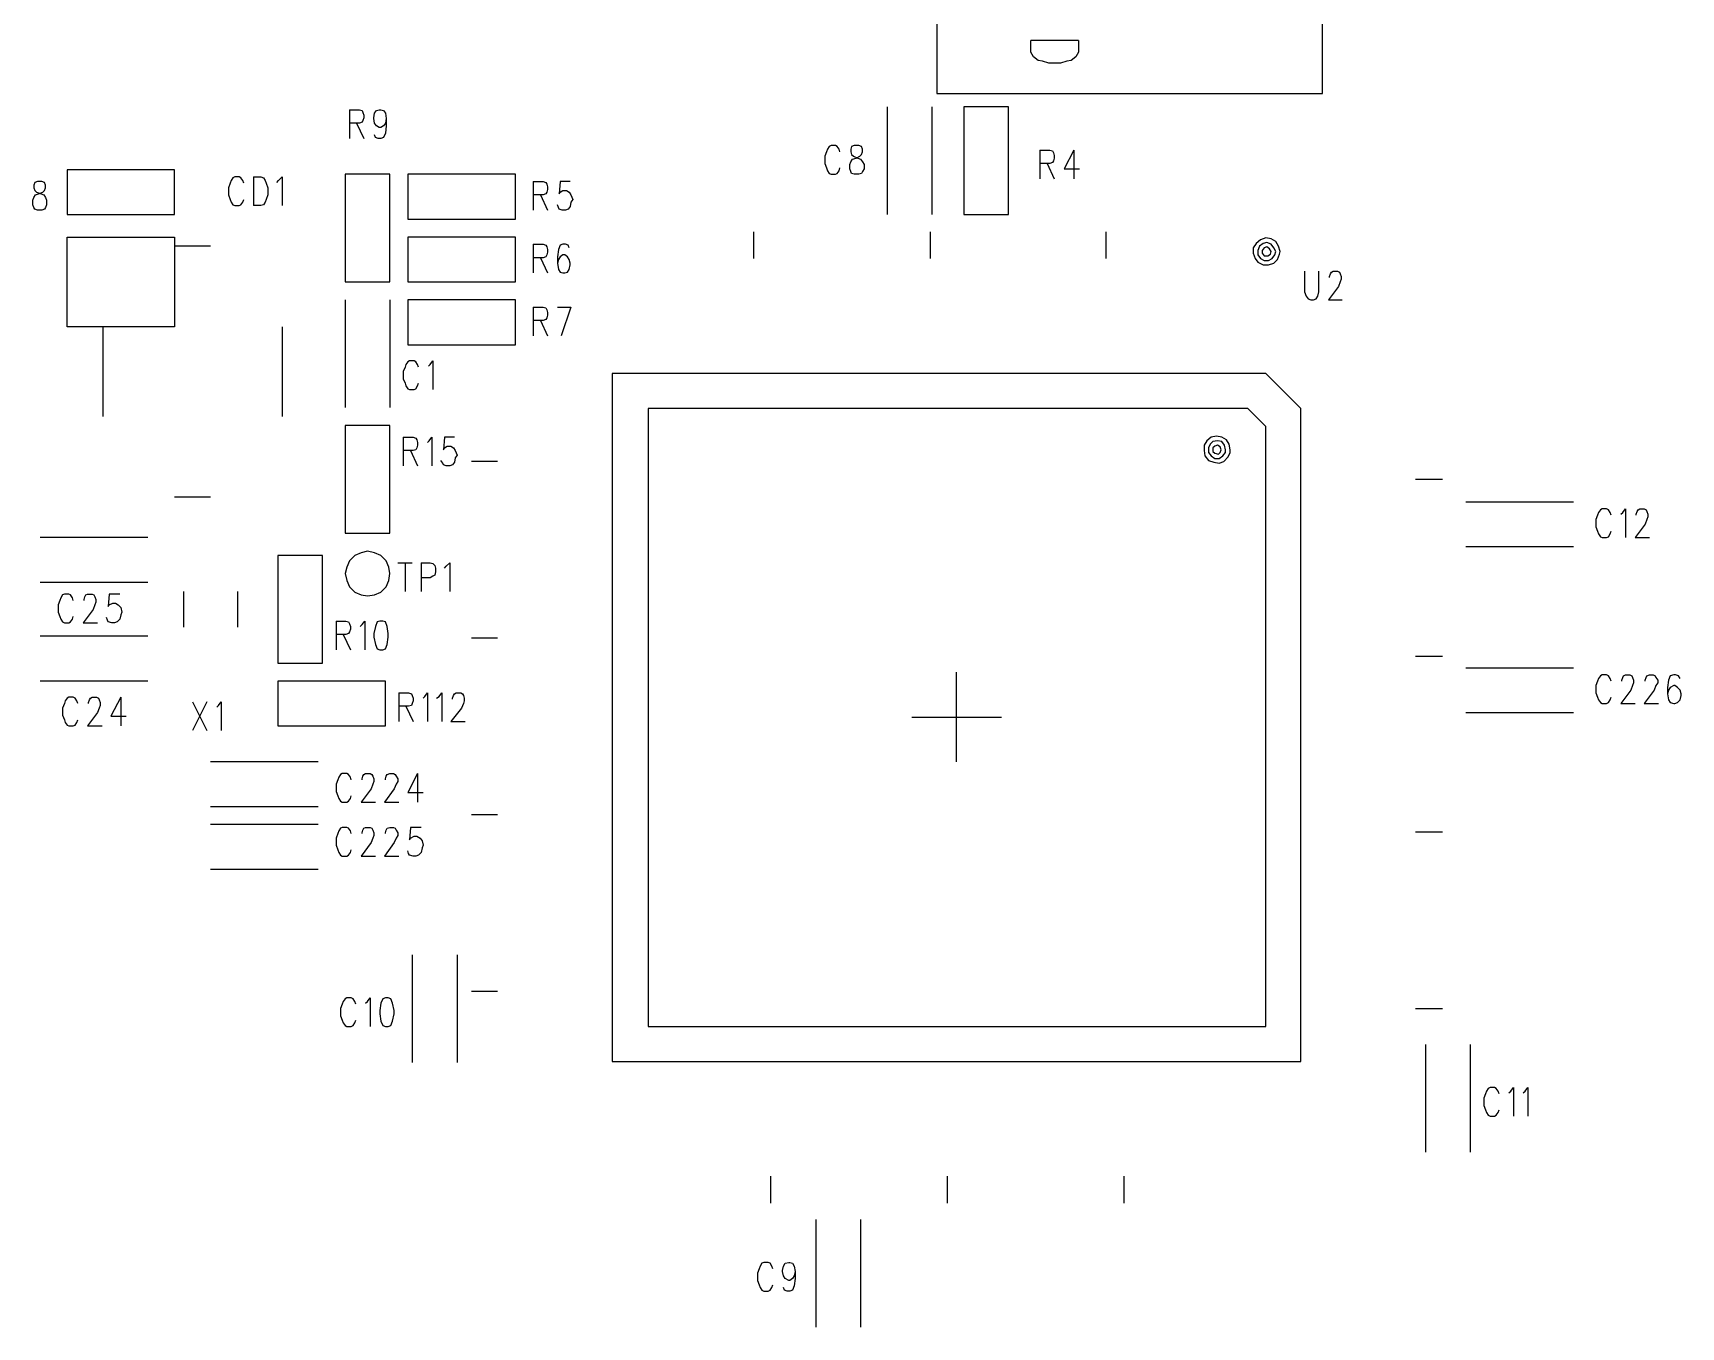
# Model space of a CAD drawing. Extents: x 295 to 953, y 10 to 290.
# Drawn here: x 564 to 641.1, y 121.7 to 182.1 of the extents above; entities that cross this region are included whole.
import ezdxf

# ---------------------------------------------------------------- set-up
doc = ezdxf.new("R2010")
doc.units = 0
doc.header["$LTSCALE"] = 5
doc.header["$MEASUREMENT"] = 0
doc.layers.add('SST0126_PHO', color=15, linetype='CONTINUOUS')

msp = doc.modelspace()

# ---------------------------------------------------------------- linework, layer by layer
at = {"layer": 'SST0126_PHO', "color": 7}
for p, q in [((606.271, 199.624), (606.271, 179.298)), ((624.292, 179.298), (624.292, 199.624)), ((610.672, 181.225), (610.672, 181.77)), ((612.893, 181.77), (610.672, 181.77)), ((610.797, 181.016), (610.672, 181.225)), ((612.893, 181.225), (612.767, 181.016)), ((612.893, 181.77), (612.893, 181.225)), ((611.007, 180.848), (610.797, 181.016)), ((611.216, 180.806), (611.007, 180.848)), ((611.51, 180.722), (611.216, 180.806)), ((612.055, 180.722), (611.51, 180.722)), ((612.348, 180.806), (612.055, 180.722)), ((612.558, 180.848), (612.348, 180.806)), ((612.767, 181.016), (612.558, 180.848)), ((606.271, 179.298), (624.292, 179.298)), ((578.82, 178.543), (579.281, 178.543)), ((578.82, 178.543), (578.82, 177.202)), ((579.281, 178.543), (579.407, 178.501)), ((579.407, 177.956), (579.281, 177.914)), ((579.407, 178.501), (579.449, 178.417)), ((579.449, 178.04), (579.407, 177.956)), ((579.449, 178.417), (579.491, 178.292)), ((579.491, 178.166), (579.449, 178.04)), ((579.491, 178.292), (579.491, 178.166)), ((579.952, 178.166), (579.994, 178.375)), ((579.952, 178.124), (579.952, 178.166)), ((579.994, 177.914), (579.952, 178.124)), ((579.994, 178.375), (580.077, 178.501)), ((580.077, 178.501), (580.203, 178.543)), ((580.203, 178.543), (580.287, 178.543)), ((580.287, 178.543), (580.413, 178.501)), ((580.413, 178.501), (580.496, 178.375)), ((580.496, 178.375), (580.538, 178.124)), ((580.538, 178.124), (580.496, 177.914)), ((580.538, 178.124), (580.538, 177.789)), ((603.966, 173.64), (603.966, 178.669)), ((606.062, 173.64), (606.062, 178.669)), ((609.624, 178.669), (607.528, 178.669)), ((607.528, 178.669), (607.528, 173.64)), ((609.624, 173.64), (609.624, 178.669)), ((579.281, 177.914), (578.82, 177.914)), ((579.155, 177.914), (579.491, 177.202)), ((580.077, 177.789), (579.994, 177.914)), ((580.035, 177.244), (579.994, 177.37)), ((580.161, 177.202), (580.035, 177.244)), ((580.203, 177.705), (580.077, 177.789)), ((580.287, 177.202), (580.161, 177.202)), ((580.287, 177.705), (580.203, 177.705)), ((580.413, 177.789), (580.287, 177.705)), ((580.413, 177.244), (580.287, 177.202)), ((580.496, 177.914), (580.413, 177.789)), ((580.496, 177.453), (580.413, 177.244)), ((580.538, 177.789), (580.496, 177.453)), ((601.116, 176.573), (601.032, 176.364)), ((601.158, 176.699), (601.116, 176.573)), ((601.242, 176.825), (601.158, 176.699)), ((601.326, 176.867), (601.242, 176.825)), ((601.535, 176.867), (601.326, 176.867)), ((601.619, 176.825), (601.535, 176.867)), ((601.703, 176.699), (601.619, 176.825)), ((601.745, 176.573), (601.703, 176.699)), ((602.29, 176.825), (602.248, 176.699)), ((602.248, 176.699), (602.248, 176.573)), ((602.248, 176.573), (602.29, 176.448)), ((602.415, 176.867), (602.29, 176.825)), ((602.29, 176.448), (602.373, 176.364)), ((602.625, 176.867), (602.415, 176.867)), ((602.751, 176.825), (602.625, 176.867)), ((602.667, 176.364), (602.751, 176.448)), ((602.793, 176.699), (602.751, 176.825)), ((602.751, 176.448), (602.793, 176.573)), ((602.793, 176.573), (602.793, 176.699)), ((611.091, 176.657), (611.552, 176.657)), ((611.091, 176.657), (611.091, 175.316)), ((611.552, 176.657), (611.677, 176.615)), ((611.677, 176.615), (611.719, 176.531)), ((611.719, 176.531), (611.761, 176.406)), ((611.761, 176.406), (611.761, 176.28)), ((612.683, 176.657), (612.222, 175.777)), ((612.683, 176.657), (612.683, 175.316)), ((565.618, 175.735), (565.618, 173.64)), ((570.648, 175.735), (565.618, 175.735)), ((570.648, 173.64), (570.648, 175.735)), ((601.032, 176.364), (601.032, 176.029)), ((601.032, 176.029), (601.116, 175.819)), ((601.116, 175.819), (601.158, 175.693)), ((601.158, 175.693), (601.242, 175.568)), ((601.619, 175.568), (601.703, 175.693)), ((601.703, 175.693), (601.745, 175.819)), ((602.206, 175.987), (602.248, 176.112)), ((602.206, 175.777), (602.206, 175.987)), ((602.248, 175.651), (602.206, 175.777)), ((602.248, 176.112), (602.332, 176.238)), ((602.29, 175.568), (602.248, 175.651)), ((602.332, 176.238), (602.499, 176.28)), ((602.373, 176.364), (602.583, 176.28)), ((602.499, 176.28), (602.667, 176.364)), ((602.583, 176.28), (602.709, 176.238)), ((602.709, 176.238), (602.793, 176.112)), ((602.793, 175.651), (602.751, 175.568)), ((602.793, 176.112), (602.876, 175.987)), ((602.876, 175.777), (602.793, 175.651)), ((602.876, 175.987), (602.876, 175.777)), ((611.552, 176.029), (611.091, 176.029)), ((611.426, 176.029), (611.761, 175.316)), ((611.677, 176.07), (611.552, 176.029)), ((611.719, 176.154), (611.677, 176.07)), ((611.761, 176.28), (611.719, 176.154)), ((612.222, 175.777), (612.935, 175.777)), ((564.11, 175.148), (564.068, 175.023)), ((564.068, 175.023), (564.068, 174.897)), ((564.068, 174.897), (564.11, 174.771)), ((564.235, 175.19), (564.11, 175.148)), ((564.445, 175.19), (564.235, 175.19)), ((564.571, 175.148), (564.445, 175.19)), ((564.613, 175.023), (564.571, 175.148)), ((564.571, 174.771), (564.613, 174.897)), ((564.613, 174.897), (564.613, 175.023)), ((573.246, 175.106), (573.162, 174.897)), ((573.162, 174.897), (573.162, 174.562)), ((573.288, 175.232), (573.246, 175.106)), ((573.372, 175.358), (573.288, 175.232)), ((573.456, 175.4), (573.372, 175.358)), ((573.665, 175.4), (573.456, 175.4)), ((573.749, 175.358), (573.665, 175.4)), ((573.833, 175.232), (573.749, 175.358)), ((573.875, 175.106), (573.833, 175.232)), ((574.336, 175.4), (574.671, 175.4)), ((574.336, 175.4), (574.336, 174.059)), ((574.671, 175.4), (574.797, 175.358)), ((574.797, 175.358), (574.881, 175.232)), ((574.881, 175.232), (574.922, 175.106)), ((574.922, 175.106), (575.006, 174.897)), ((575.006, 174.897), (575.006, 174.562)), ((575.425, 175.148), (575.509, 175.232)), ((575.509, 175.232), (575.677, 175.4)), ((575.677, 175.4), (575.677, 174.059)), ((580.706, 175.526), (578.611, 175.526)), ((578.611, 175.526), (578.611, 170.496)), ((580.706, 170.496), (580.706, 175.526)), ((581.544, 175.526), (581.544, 173.43)), ((586.573, 175.526), (581.544, 175.526)), ((586.573, 173.43), (586.573, 175.526)), ((587.412, 175.19), (587.873, 175.19)), ((587.412, 175.19), (587.412, 173.849)), ((587.873, 175.19), (587.998, 175.148)), ((587.998, 175.148), (588.04, 175.065)), ((588.04, 175.065), (588.082, 174.939)), ((588.082, 174.939), (588.082, 174.813)), ((588.669, 175.19), (588.627, 174.604)), ((589.13, 175.19), (588.669, 175.19)), ((601.242, 175.568), (601.326, 175.526)), ((601.326, 175.526), (601.535, 175.526)), ((601.535, 175.526), (601.619, 175.568)), ((602.415, 175.526), (602.29, 175.568)), ((602.625, 175.526), (602.415, 175.526)), ((602.751, 175.568), (602.625, 175.526)), ((564.026, 174.31), (564.068, 174.436)), ((564.026, 174.101), (564.026, 174.31)), ((564.068, 173.975), (564.026, 174.101)), ((564.068, 174.436), (564.152, 174.562)), ((564.11, 174.771), (564.193, 174.687)), ((564.152, 174.562), (564.277, 174.604)), ((564.193, 174.687), (564.403, 174.604)), ((564.277, 174.604), (564.487, 174.687)), ((564.403, 174.604), (564.529, 174.562)), ((564.487, 174.687), (564.571, 174.771)), ((564.529, 174.562), (564.613, 174.436)), ((564.613, 174.436), (564.654, 174.31)), ((564.654, 174.101), (564.613, 173.975)), ((564.654, 174.31), (564.654, 174.101)), ((573.162, 174.562), (573.246, 174.352)), ((573.246, 174.352), (573.288, 174.226)), ((573.288, 174.226), (573.372, 174.101)), ((573.372, 174.101), (573.456, 174.059)), ((573.665, 174.059), (573.749, 174.101)), ((573.749, 174.101), (573.833, 174.226)), ((573.833, 174.226), (573.875, 174.352)), ((574.797, 174.101), (574.671, 174.059)), ((574.881, 174.226), (574.797, 174.101)), ((574.922, 174.352), (574.881, 174.226)), ((575.006, 174.562), (574.922, 174.352)), ((587.873, 174.562), (587.412, 174.562)), ((587.747, 174.562), (588.082, 173.849)), ((587.998, 174.604), (587.873, 174.562)), ((588.04, 174.687), (587.998, 174.604)), ((588.082, 174.813), (588.04, 174.687)), ((588.585, 173.975), (588.543, 174.101)), ((588.627, 174.604), (588.669, 174.687)), ((588.669, 174.687), (588.795, 174.771)), ((588.795, 174.771), (588.962, 174.771)), ((588.962, 174.771), (589.088, 174.687)), ((589.088, 174.687), (589.172, 174.562)), ((589.172, 174.226), (589.13, 174.017)), ((589.172, 174.562), (589.256, 174.352)), ((589.256, 174.352), (589.172, 174.226)), ((564.11, 173.891), (564.068, 173.975)), ((564.235, 173.849), (564.11, 173.891)), ((564.445, 173.849), (564.235, 173.849)), ((564.571, 173.891), (564.445, 173.849)), ((564.613, 173.975), (564.571, 173.891)), ((565.618, 173.64), (570.648, 173.64)), ((573.456, 174.059), (573.665, 174.059)), ((574.671, 174.059), (574.336, 174.059)), ((581.544, 173.43), (586.573, 173.43)), ((588.627, 173.891), (588.585, 173.975)), ((588.753, 173.849), (588.627, 173.891)), ((588.92, 173.849), (588.753, 173.849)), ((589.046, 173.891), (588.92, 173.849)), ((589.13, 174.017), (589.046, 173.891)), ((607.528, 173.64), (609.624, 173.64)), ((565.618, 168.401), (565.618, 172.592)), ((565.618, 172.592), (570.648, 172.592)), ((570.648, 172.592), (570.648, 172.173)), ((581.544, 172.592), (581.544, 170.496)), ((586.573, 172.592), (581.544, 172.592)), ((586.573, 170.496), (586.573, 172.592)), ((597.721, 171.586), (597.721, 172.843)), ((605.978, 171.586), (605.978, 172.843)), ((614.192, 171.586), (614.192, 172.843)), ((621.652, 172.55), (621.401, 172.466)), ((621.904, 172.508), (621.652, 172.55)), ((570.648, 172.173), (570.648, 168.401)), ((572.324, 172.173), (570.648, 172.173)), ((587.412, 172.257), (587.873, 172.257)), ((587.412, 172.257), (587.412, 170.916)), ((587.873, 172.257), (587.998, 172.215)), ((587.998, 172.215), (588.04, 172.131)), ((588.04, 172.131), (588.082, 172.005)), ((588.082, 171.879), (588.04, 171.754)), ((588.082, 172.005), (588.082, 171.879)), ((588.585, 172.005), (588.543, 171.67)), ((588.669, 172.215), (588.585, 172.005)), ((588.795, 172.257), (588.669, 172.215)), ((588.92, 172.257), (588.795, 172.257)), ((589.046, 172.215), (588.92, 172.257)), ((589.088, 172.089), (589.046, 172.215)), ((621.191, 172.299), (621.065, 172.089)), ((621.065, 172.089), (621.065, 171.838)), ((621.065, 171.838), (621.149, 171.586)), ((621.401, 172.466), (621.191, 172.299)), ((621.359, 172.173), (621.275, 171.963)), ((621.275, 171.963), (621.275, 171.754)), ((621.526, 172.299), (621.359, 172.173)), ((621.568, 172.089), (621.484, 171.963)), ((621.484, 171.963), (621.484, 171.838)), ((621.484, 171.838), (621.568, 171.712)), ((621.694, 172.34), (621.526, 172.299)), ((621.694, 172.131), (621.568, 172.089)), ((621.904, 172.257), (621.694, 172.34)), ((621.82, 172.047), (621.694, 172.131)), ((621.736, 171.712), (621.862, 171.796)), ((621.904, 171.921), (621.82, 172.047)), ((621.862, 171.796), (621.904, 171.921)), ((622.113, 172.382), (621.904, 172.508)), ((622.029, 172.089), (621.904, 172.257)), ((622.113, 171.921), (622.029, 172.089)), ((622.071, 171.754), (622.113, 171.921)), ((622.239, 172.173), (622.113, 172.382)), ((622.197, 171.544), (622.281, 171.796)), ((622.323, 171.921), (622.239, 172.173)), ((622.281, 171.796), (622.323, 171.921)), ((587.873, 171.628), (587.412, 171.628)), ((587.747, 171.628), (588.082, 170.916)), ((587.998, 171.67), (587.873, 171.628)), ((588.04, 171.754), (587.998, 171.67)), ((588.543, 171.67), (588.543, 171.377)), ((588.585, 171.544), (588.543, 171.377)), ((588.543, 171.377), (588.585, 171.083)), ((588.669, 171.67), (588.585, 171.544)), ((588.585, 171.083), (588.669, 170.957)), ((588.795, 171.754), (588.669, 171.67)), ((588.878, 171.754), (588.795, 171.754)), ((589.004, 171.67), (588.878, 171.754)), ((589.088, 171.544), (589.004, 171.67)), ((589.004, 170.957), (589.088, 171.083)), ((589.13, 171.377), (589.088, 171.544)), ((589.088, 171.083), (589.13, 171.293)), ((589.13, 171.293), (589.13, 171.377)), ((621.149, 171.586), (621.275, 171.418)), ((621.275, 171.754), (621.401, 171.586)), ((621.275, 171.418), (621.526, 171.293)), ((621.401, 171.586), (621.568, 171.502)), ((621.526, 171.293), (621.778, 171.293)), ((621.568, 171.712), (621.736, 171.712)), ((621.568, 171.502), (621.778, 171.502)), ((621.778, 171.502), (621.945, 171.586)), ((621.778, 171.293), (622.029, 171.377)), ((621.945, 171.586), (622.071, 171.754)), ((622.029, 171.377), (622.197, 171.544)), ((578.611, 170.496), (580.706, 170.496)), ((581.544, 170.496), (586.573, 170.496)), ((588.669, 170.957), (588.795, 170.916)), ((588.795, 170.916), (588.878, 170.916)), ((588.878, 170.916), (589.004, 170.957)), ((623.454, 170.999), (623.454, 170.035)), ((624.125, 170.035), (624.125, 170.999)), ((625.047, 170.287), (624.586, 169.658)), ((624.628, 170.748), (624.67, 170.874)), ((624.628, 170.706), (624.628, 170.748)), ((624.67, 170.874), (624.712, 170.957)), ((624.712, 170.957), (624.795, 170.999)), ((624.795, 170.999), (625.005, 170.999)), ((625.005, 170.999), (625.089, 170.957)), ((625.131, 170.496), (625.047, 170.287)), ((625.089, 170.957), (625.131, 170.874)), ((625.131, 170.874), (625.173, 170.748)), ((625.173, 170.622), (625.131, 170.496)), ((625.173, 170.748), (625.173, 170.622)), ((578.611, 169.658), (578.611, 164.629)), ((580.706, 169.658), (580.706, 164.629)), ((581.544, 169.658), (581.544, 167.563)), ((586.573, 169.658), (581.544, 169.658)), ((586.573, 167.563), (586.573, 169.658)), ((623.454, 170.035), (623.538, 169.826)), ((623.538, 169.826), (623.622, 169.7)), ((623.622, 169.7), (623.748, 169.658)), ((623.748, 169.658), (623.873, 169.658)), ((623.873, 169.658), (623.999, 169.7)), ((623.999, 169.7), (624.083, 169.826)), ((624.083, 169.826), (624.125, 170.035)), ((624.586, 169.658), (625.214, 169.658)), ((587.412, 169.323), (587.873, 169.323)), ((587.412, 169.323), (587.412, 167.982)), ((587.873, 169.323), (587.998, 169.281)), ((587.998, 168.736), (587.873, 168.694)), ((587.998, 169.281), (588.04, 169.197)), ((588.04, 168.82), (587.998, 168.736)), ((588.04, 169.197), (588.082, 169.071)), ((588.082, 168.946), (588.04, 168.82)), ((588.082, 169.071), (588.082, 168.946)), ((588.543, 169.323), (589.172, 169.323)), ((589.172, 169.323), (588.711, 167.982)), ((567.295, 168.401), (565.618, 168.401)), ((570.648, 168.401), (567.295, 168.401)), ((567.295, 168.401), (567.295, 164.21)), ((575.677, 168.401), (575.677, 164.21)), ((587.873, 168.694), (587.412, 168.694)), ((587.747, 168.694), (588.082, 167.982)), ((581.544, 167.563), (586.573, 167.563)), ((581.418, 166.515), (581.335, 166.305)), ((581.46, 166.641), (581.418, 166.515)), ((581.544, 166.766), (581.46, 166.641)), ((581.628, 166.808), (581.544, 166.766)), ((581.838, 166.808), (581.628, 166.808)), ((581.921, 166.766), (581.838, 166.808)), ((582.005, 166.641), (581.921, 166.766)), ((582.047, 166.515), (582.005, 166.641)), ((582.508, 166.557), (582.592, 166.641)), ((582.592, 166.641), (582.718, 166.808)), ((582.718, 166.808), (582.718, 165.467)), ((581.335, 166.305), (581.335, 165.97)), ((581.335, 165.97), (581.418, 165.761)), ((581.418, 165.761), (581.46, 165.635)), ((581.46, 165.635), (581.544, 165.509)), ((581.921, 165.509), (582.005, 165.635)), ((582.005, 165.635), (582.047, 165.761)), ((621.652, 166.222), (591.1, 166.222)), ((591.1, 166.222), (591.1, 134.077)), ((623.287, 164.587), (621.652, 166.222)), ((581.544, 165.509), (581.628, 165.467)), ((581.628, 165.467), (581.838, 165.467)), ((581.838, 165.467), (581.921, 165.509)), ((620.814, 164.587), (592.776, 164.587)), ((592.776, 164.587), (592.776, 135.711)), ((621.652, 163.749), (620.814, 164.587)), ((623.287, 134.077), (623.287, 164.587)), ((580.706, 163.791), (578.611, 163.791)), ((578.611, 163.791), (578.611, 158.762)), ((580.706, 158.762), (580.706, 163.791)), ((621.652, 135.711), (621.652, 163.749)), ((581.335, 163.246), (581.796, 163.246)), ((581.335, 163.246), (581.335, 161.905)), ((581.796, 162.617), (581.335, 162.617)), ((581.67, 162.617), (582.005, 161.905)), ((581.796, 163.246), (581.921, 163.204)), ((581.921, 162.659), (581.796, 162.617)), ((581.921, 163.204), (581.963, 163.12)), ((581.963, 162.743), (581.921, 162.659)), ((581.963, 163.12), (582.005, 162.995)), ((582.005, 162.869), (581.963, 162.743)), ((582.005, 162.995), (582.005, 162.869)), ((582.466, 162.995), (582.55, 163.078)), ((582.55, 163.078), (582.676, 163.246)), ((582.676, 163.246), (582.676, 161.905)), ((583.263, 163.246), (583.221, 162.659)), ((583.221, 162.659), (583.263, 162.743)), ((583.724, 163.246), (583.263, 163.246)), ((583.263, 162.743), (583.388, 162.827)), ((583.388, 162.827), (583.556, 162.827)), ((583.556, 162.827), (583.682, 162.743)), ((583.682, 162.743), (583.765, 162.617)), ((583.765, 162.617), (583.849, 162.408)), ((618.886, 163.078), (618.76, 162.869)), ((618.76, 162.869), (618.76, 162.617)), ((618.76, 162.617), (618.802, 162.366)), ((619.096, 163.246), (618.886, 163.078)), ((619.054, 162.911), (618.97, 162.743)), ((618.97, 162.743), (618.97, 162.534)), ((619.179, 163.036), (619.054, 162.911)), ((619.347, 163.288), (619.096, 163.246)), ((619.389, 163.078), (619.179, 163.036)), ((619.263, 162.827), (619.179, 162.743)), ((619.179, 162.743), (619.179, 162.575)), ((619.179, 162.575), (619.263, 162.492)), ((619.389, 162.869), (619.263, 162.827)), ((619.598, 163.246), (619.347, 163.288)), ((619.598, 163.036), (619.389, 163.078)), ((619.515, 162.785), (619.389, 162.869)), ((619.557, 162.659), (619.515, 162.785)), ((619.515, 162.534), (619.557, 162.659)), ((619.808, 163.12), (619.598, 163.246)), ((619.724, 162.869), (619.598, 163.036)), ((619.766, 162.659), (619.724, 162.869)), ((619.766, 162.534), (619.766, 162.659)), ((619.934, 162.911), (619.808, 163.12)), ((619.976, 162.659), (619.934, 162.911)), ((619.976, 162.534), (619.976, 162.659)), ((583.179, 162.031), (583.095, 162.156)), ((583.221, 161.947), (583.179, 162.031)), ((583.346, 161.905), (583.221, 161.947)), ((583.514, 161.905), (583.346, 161.905)), ((583.64, 161.947), (583.514, 161.905)), ((583.724, 162.072), (583.64, 161.947)), ((583.765, 162.282), (583.724, 162.072)), ((583.849, 162.408), (583.765, 162.282)), ((585.735, 162.114), (584.52, 162.114)), ((618.802, 162.366), (618.97, 162.156)), ((618.97, 162.534), (619.096, 162.366)), ((618.97, 162.156), (619.221, 162.072)), ((619.096, 162.366), (619.263, 162.24)), ((619.221, 162.072), (619.473, 162.031)), ((619.263, 162.492), (619.431, 162.45)), ((619.263, 162.24), (619.473, 162.24)), ((619.431, 162.45), (619.515, 162.534)), ((619.473, 162.24), (619.64, 162.366)), ((619.473, 162.031), (619.682, 162.114)), ((619.64, 162.366), (619.766, 162.534)), ((619.682, 162.114), (619.892, 162.324)), ((619.892, 162.324), (619.976, 162.534)), ((628.651, 161.276), (629.908, 161.276)), ((572.324, 160.438), (570.648, 160.438)), ((630.998, 160.228), (636.027, 160.228)), ((637.159, 159.6), (637.075, 159.39)), ((637.201, 159.726), (637.159, 159.6)), ((637.285, 159.851), (637.201, 159.726)), ((637.368, 159.893), (637.285, 159.851)), ((637.578, 159.893), (637.368, 159.893)), ((637.662, 159.851), (637.578, 159.893)), ((637.746, 159.726), (637.662, 159.851)), ((637.787, 159.6), (637.746, 159.726)), ((638.248, 159.642), (638.332, 159.726)), ((638.332, 159.726), (638.458, 159.893)), ((638.458, 159.893), (638.458, 158.552)), ((638.961, 159.642), (639.003, 159.767)), ((638.961, 159.6), (638.961, 159.642)), ((639.003, 159.767), (639.045, 159.851)), ((639.045, 159.851), (639.129, 159.893)), ((639.129, 159.893), (639.338, 159.893)), ((639.338, 159.893), (639.422, 159.851)), ((639.422, 159.851), (639.464, 159.767)), ((639.464, 159.767), (639.506, 159.642)), ((639.506, 159.516), (639.464, 159.39)), ((639.506, 159.642), (639.506, 159.516)), ((578.611, 158.762), (580.706, 158.762)), ((637.075, 159.39), (637.075, 159.055)), ((637.075, 159.055), (637.159, 158.845)), ((637.159, 158.845), (637.201, 158.72)), ((637.201, 158.72), (637.285, 158.594)), ((637.662, 158.594), (637.746, 158.72)), ((637.746, 158.72), (637.787, 158.845)), ((639.38, 159.181), (638.919, 158.552)), ((639.464, 159.39), (639.38, 159.181)), ((569.39, 158.552), (564.361, 158.552)), ((579.658, 157.923), (579.365, 157.84)), ((579.994, 157.84), (579.658, 157.923)), ((630.998, 158.133), (636.027, 158.133)), ((637.285, 158.594), (637.368, 158.552)), ((637.368, 158.552), (637.578, 158.552)), ((637.578, 158.552), (637.662, 158.594)), ((638.919, 158.552), (639.59, 158.552)), ((577.563, 157.714), (575.467, 157.714)), ((575.467, 157.714), (575.467, 152.685)), ((577.563, 152.685), (577.563, 157.714)), ((578.694, 157.169), (578.611, 156.876)), ((578.82, 157.462), (578.694, 157.169)), ((579.072, 157.714), (578.82, 157.462)), ((579.365, 157.84), (579.072, 157.714)), ((580.287, 157.714), (579.994, 157.84)), ((580.538, 157.462), (580.287, 157.714)), ((580.664, 157.169), (580.538, 157.462)), ((580.706, 156.876), (580.664, 157.169)), ((581.083, 157.379), (581.754, 157.379)), ((581.418, 157.379), (581.418, 156.037)), ((582.173, 157.379), (582.592, 157.379)), ((582.173, 157.379), (582.173, 156.037)), ((582.592, 157.379), (582.718, 157.337)), ((582.718, 157.337), (582.802, 157.253)), ((582.802, 157.253), (582.843, 157.127)), ((583.263, 157.127), (583.346, 157.211)), ((583.346, 157.211), (583.514, 157.379)), ((583.514, 157.379), (583.514, 156.037)), ((569.39, 156.457), (564.361, 156.457)), ((578.611, 156.876), (578.694, 156.54)), ((578.694, 156.54), (578.82, 156.247)), ((580.538, 156.247), (580.664, 156.54)), ((580.664, 156.54), (580.706, 156.876)), ((582.592, 156.666), (582.173, 156.666)), ((582.718, 156.75), (582.592, 156.666)), ((582.802, 156.792), (582.718, 156.75)), ((582.843, 156.959), (582.802, 156.792)), ((582.843, 157.127), (582.843, 156.959)), ((565.283, 155.618), (565.199, 155.409)), ((565.325, 155.744), (565.283, 155.618)), ((565.409, 155.87), (565.325, 155.744)), ((565.493, 155.912), (565.409, 155.87)), ((565.702, 155.912), (565.493, 155.912)), ((565.786, 155.87), (565.702, 155.912)), ((565.87, 155.744), (565.786, 155.87)), ((565.912, 155.618), (565.87, 155.744)), ((566.415, 155.66), (566.457, 155.786)), ((566.415, 155.618), (566.415, 155.66)), ((566.457, 155.786), (566.499, 155.87)), ((566.499, 155.87), (566.582, 155.912)), ((566.582, 155.912), (566.792, 155.912)), ((566.792, 155.912), (566.876, 155.87)), ((566.876, 155.87), (566.918, 155.786)), ((566.918, 155.786), (566.96, 155.66)), ((566.96, 155.66), (566.96, 155.535)), ((567.588, 155.912), (567.546, 155.325)), ((568.091, 155.912), (567.588, 155.912)), ((571.067, 156.037), (571.067, 154.361)), ((573.581, 156.037), (573.581, 154.361)), ((578.82, 156.247), (579.072, 155.996)), ((579.072, 155.996), (579.365, 155.87)), ((579.365, 155.87), (579.658, 155.828)), ((579.658, 155.828), (579.994, 155.87)), ((579.994, 155.87), (580.287, 155.996)), ((580.287, 155.996), (580.538, 156.247)), ((565.199, 155.409), (565.199, 155.074)), ((565.199, 155.074), (565.283, 154.864)), ((565.283, 154.864), (565.325, 154.738)), ((565.87, 154.738), (565.912, 154.864)), ((566.834, 155.199), (566.373, 154.571)), ((566.918, 155.409), (566.834, 155.199)), ((566.96, 155.535), (566.918, 155.409)), ((567.546, 155.325), (567.588, 155.409)), ((567.588, 155.409), (567.756, 155.493)), ((567.756, 155.493), (567.882, 155.493)), ((567.882, 155.493), (568.007, 155.409)), ((568.007, 155.409), (568.133, 155.283)), ((568.133, 154.948), (568.091, 154.738)), ((568.133, 155.283), (568.175, 155.074)), ((568.175, 155.074), (568.133, 154.948)), ((565.325, 154.738), (565.409, 154.613)), ((565.409, 154.613), (565.493, 154.571)), ((565.493, 154.571), (565.702, 154.571)), ((565.702, 154.571), (565.786, 154.613)), ((565.786, 154.613), (565.87, 154.738)), ((566.373, 154.571), (567.043, 154.571)), ((567.504, 154.696), (567.462, 154.822)), ((567.546, 154.613), (567.504, 154.696)), ((567.714, 154.571), (567.546, 154.613)), ((567.84, 154.571), (567.714, 154.571)), ((567.965, 154.613), (567.84, 154.571)), ((568.091, 154.738), (567.965, 154.613)), ((578.191, 154.654), (578.652, 154.654)), ((578.191, 154.654), (578.191, 153.313)), ((578.652, 154.654), (578.778, 154.613)), ((578.778, 154.068), (578.652, 154.026)), ((578.778, 154.613), (578.82, 154.529)), ((578.82, 154.151), (578.778, 154.068)), ((578.82, 154.529), (578.862, 154.403)), ((578.862, 154.277), (578.82, 154.151)), ((578.862, 154.403), (578.862, 154.277)), ((579.323, 154.403), (579.407, 154.487)), ((579.407, 154.487), (579.533, 154.654)), ((579.533, 154.654), (579.533, 153.313)), ((580.035, 154.403), (579.952, 154.068)), ((579.952, 154.068), (579.952, 153.9)), ((580.119, 154.613), (580.035, 154.403)), ((580.245, 154.654), (580.119, 154.613)), ((580.371, 154.654), (580.245, 154.654)), ((580.496, 154.613), (580.371, 154.654)), ((580.58, 154.403), (580.496, 154.613)), ((580.622, 154.068), (580.58, 154.403)), ((580.622, 153.9), (580.622, 154.068)), ((569.39, 153.942), (564.361, 153.942)), ((578.652, 154.026), (578.191, 154.026)), ((578.527, 154.026), (578.862, 153.313)), ((579.952, 153.9), (580.035, 153.565)), ((580.035, 153.565), (580.119, 153.355)), ((580.119, 153.355), (580.245, 153.313)), ((580.245, 153.313), (580.371, 153.313)), ((580.371, 153.313), (580.496, 153.355)), ((580.496, 153.355), (580.58, 153.565)), ((580.58, 153.565), (580.622, 153.9)), ((585.735, 153.858), (584.52, 153.858)), ((575.467, 152.685), (577.563, 152.685)), ((628.651, 153.02), (629.908, 153.02)), ((569.39, 151.846), (564.361, 151.846)), ((575.467, 151.846), (575.467, 149.751)), ((580.496, 151.846), (575.467, 151.846)), ((580.496, 149.751), (580.496, 151.846)), ((607.193, 148.075), (607.193, 152.266)), ((630.998, 152.475), (636.027, 152.475)), ((637.159, 151.846), (637.075, 151.637)), ((637.201, 151.972), (637.159, 151.846)), ((637.285, 152.098), (637.201, 151.972)), ((637.368, 152.14), (637.285, 152.098)), ((637.578, 152.14), (637.368, 152.14)), ((637.662, 152.098), (637.578, 152.14)), ((637.746, 151.972), (637.662, 152.098)), ((637.787, 151.846), (637.746, 151.972)), ((638.29, 151.888), (638.332, 152.014)), ((638.29, 151.846), (638.29, 151.888)), ((638.332, 152.014), (638.374, 152.098)), ((638.374, 152.098), (638.458, 152.14)), ((638.458, 152.14), (638.668, 152.14)), ((638.668, 152.14), (638.751, 152.098)), ((638.751, 152.098), (638.793, 152.014)), ((638.793, 152.014), (638.835, 151.888)), ((638.835, 151.763), (638.793, 151.637)), ((638.835, 151.888), (638.835, 151.763)), ((639.38, 151.888), (639.422, 152.014)), ((639.38, 151.846), (639.38, 151.888)), ((639.422, 152.014), (639.464, 152.098)), ((639.464, 152.098), (639.59, 152.14)), ((639.59, 152.14), (639.757, 152.14)), ((639.757, 152.14), (639.841, 152.098)), ((639.841, 152.098), (639.883, 152.014)), ((639.883, 152.014), (639.967, 151.888)), ((639.967, 151.763), (639.883, 151.637)), ((639.967, 151.888), (639.967, 151.763)), ((640.47, 151.888), (640.428, 151.553)), ((640.553, 152.098), (640.47, 151.888)), ((640.721, 152.14), (640.553, 152.098)), ((640.805, 152.14), (640.721, 152.14)), ((640.931, 152.098), (640.805, 152.14)), ((641.014, 151.972), (640.931, 152.098)), ((565.618, 151.05), (565.535, 150.924)), ((565.702, 151.092), (565.618, 151.05)), ((565.912, 151.092), (565.702, 151.092)), ((565.996, 151.05), (565.912, 151.092)), ((566.079, 150.924), (565.996, 151.05)), ((566.666, 150.966), (566.708, 151.05)), ((566.708, 151.05), (566.792, 151.092)), ((566.792, 151.092), (567.001, 151.092)), ((567.001, 151.092), (567.085, 151.05)), ((567.085, 151.05), (567.127, 150.966)), ((568.133, 151.092), (567.672, 150.212)), ((568.133, 151.092), (568.133, 149.751)), ((581.125, 151.302), (581.586, 151.302)), ((581.125, 151.302), (581.125, 149.96)), ((581.586, 151.302), (581.712, 151.26)), ((581.712, 151.26), (581.754, 151.176)), ((581.754, 151.176), (581.796, 151.05)), ((581.796, 151.05), (581.796, 150.924)), ((582.257, 151.05), (582.34, 151.134)), ((582.34, 151.134), (582.466, 151.302)), ((582.466, 151.302), (582.466, 149.96)), ((582.885, 151.05), (583.011, 151.134)), ((583.011, 151.134), (583.137, 151.302)), ((583.137, 151.302), (583.137, 149.96)), ((583.64, 151.05), (583.682, 151.176)), ((583.64, 151.008), (583.64, 151.05)), ((583.682, 151.176), (583.724, 151.26)), ((583.724, 151.26), (583.807, 151.302)), ((583.807, 151.302), (584.017, 151.302)), ((584.017, 151.302), (584.101, 151.26)), ((584.101, 151.26), (584.143, 151.176)), ((584.143, 151.176), (584.185, 151.05)), ((584.185, 151.05), (584.185, 150.924)), ((637.075, 151.637), (637.075, 151.302)), ((637.075, 151.302), (637.159, 151.092)), ((637.159, 151.092), (637.201, 150.966)), ((637.746, 150.966), (637.787, 151.092)), ((638.709, 151.427), (638.248, 150.799)), ((638.793, 151.637), (638.709, 151.427)), ((639.799, 151.427), (639.338, 150.799)), ((639.883, 151.637), (639.799, 151.427)), ((640.428, 151.553), (640.428, 151.26)), ((640.47, 151.427), (640.428, 151.26)), ((640.428, 151.26), (640.47, 150.966)), ((640.553, 151.553), (640.47, 151.427)), ((640.721, 151.637), (640.553, 151.553)), ((640.763, 151.637), (640.721, 151.637)), ((640.889, 151.553), (640.763, 151.637)), ((641.014, 151.427), (640.889, 151.553)), ((641.056, 151.26), (641.014, 151.427)), ((641.014, 150.966), (641.056, 151.176)), ((641.056, 151.176), (641.056, 151.26)), ((565.493, 150.799), (565.409, 150.589)), ((565.409, 150.589), (565.409, 150.254)), ((565.409, 150.254), (565.493, 150.044)), ((565.535, 150.924), (565.493, 150.799)), ((566.121, 150.799), (566.079, 150.924)), ((567.043, 150.38), (566.582, 149.751)), ((566.624, 150.841), (566.666, 150.966)), ((566.624, 150.799), (566.624, 150.841)), ((567.127, 150.589), (567.043, 150.38)), ((567.127, 150.966), (567.169, 150.841)), ((567.169, 150.715), (567.127, 150.589)), ((567.169, 150.841), (567.169, 150.715)), ((567.672, 150.212), (568.384, 150.212)), ((572.156, 150.883), (571.486, 149.541)), ((571.486, 150.883), (572.156, 149.541)), ((572.617, 150.631), (572.701, 150.715)), ((572.701, 150.715), (572.827, 150.883)), ((572.827, 150.883), (572.827, 149.541)), ((581.586, 150.673), (581.125, 150.673)), ((581.46, 150.673), (581.796, 149.96)), ((581.712, 150.715), (581.586, 150.673)), ((581.754, 150.799), (581.712, 150.715)), ((581.796, 150.924), (581.754, 150.799)), ((584.059, 150.589), (583.556, 149.96)), ((584.143, 150.799), (584.059, 150.589)), ((584.185, 150.924), (584.143, 150.799)), ((630.998, 150.38), (636.027, 150.38)), ((637.201, 150.966), (637.285, 150.841)), ((637.285, 150.841), (637.368, 150.799)), ((637.368, 150.799), (637.578, 150.799)), ((637.578, 150.799), (637.662, 150.841)), ((637.662, 150.841), (637.746, 150.966)), ((638.248, 150.799), (638.919, 150.799)), ((639.338, 150.799), (640.009, 150.799)), ((640.47, 150.966), (640.553, 150.841)), ((640.553, 150.841), (640.721, 150.799)), ((640.721, 150.799), (640.763, 150.799)), ((640.763, 150.799), (640.889, 150.841)), ((640.889, 150.841), (641.014, 150.966)), ((565.493, 150.044), (565.535, 149.919)), ((565.535, 149.919), (565.618, 149.793)), ((565.618, 149.793), (565.702, 149.751)), ((565.702, 149.751), (565.912, 149.751)), ((565.912, 149.751), (565.996, 149.793)), ((565.996, 149.793), (566.079, 149.919)), ((566.079, 149.919), (566.121, 150.044)), ((566.582, 149.751), (567.253, 149.751)), ((575.467, 149.751), (580.496, 149.751)), ((583.556, 149.96), (584.226, 149.96)), ((605.098, 150.17), (609.289, 150.17)), ((577.353, 148.075), (572.324, 148.075)), ((578.275, 147.236), (578.191, 147.027)), ((578.317, 147.362), (578.275, 147.236)), ((578.401, 147.488), (578.317, 147.362)), ((578.485, 147.53), (578.401, 147.488)), ((578.694, 147.53), (578.485, 147.53)), ((578.778, 147.488), (578.694, 147.53)), ((578.862, 147.362), (578.778, 147.488)), ((578.904, 147.236), (578.862, 147.362)), ((579.407, 147.278), (579.449, 147.404)), ((579.407, 147.236), (579.407, 147.278)), ((579.449, 147.404), (579.491, 147.488)), ((579.491, 147.488), (579.574, 147.53)), ((579.574, 147.53), (579.784, 147.53)), ((579.784, 147.53), (579.868, 147.488)), ((579.868, 147.488), (579.91, 147.404)), ((579.91, 147.404), (579.952, 147.278)), ((579.952, 147.153), (579.91, 147.027)), ((579.952, 147.278), (579.952, 147.153)), ((580.496, 147.278), (580.538, 147.404)), ((580.496, 147.236), (580.496, 147.278)), ((580.538, 147.404), (580.58, 147.488)), ((580.58, 147.488), (580.706, 147.53)), ((580.706, 147.53), (580.874, 147.53)), ((580.874, 147.53), (580.957, 147.488)), ((580.957, 147.488), (580.999, 147.404)), ((580.999, 147.404), (581.083, 147.278)), ((581.083, 147.153), (580.999, 147.027)), ((581.083, 147.278), (581.083, 147.153)), ((582.005, 147.53), (581.544, 146.65)), ((582.005, 147.53), (582.005, 146.189)), ((578.191, 147.027), (578.191, 146.692)), ((578.191, 146.692), (578.275, 146.482)), ((578.275, 146.482), (578.317, 146.356)), ((578.862, 146.356), (578.904, 146.482)), ((579.826, 146.817), (579.365, 146.189)), ((579.91, 147.027), (579.826, 146.817)), ((580.916, 146.817), (580.455, 146.189)), ((580.999, 147.027), (580.916, 146.817)), ((581.544, 146.65), (582.257, 146.65)), ((577.353, 145.979), (572.324, 145.979)), ((578.317, 146.356), (578.401, 146.231)), ((578.401, 146.231), (578.485, 146.189)), ((578.485, 146.189), (578.694, 146.189)), ((578.694, 146.189), (578.778, 146.231)), ((578.778, 146.231), (578.862, 146.356)), ((579.365, 146.189), (580.035, 146.189)), ((580.455, 146.189), (581.125, 146.189)), ((585.735, 145.602), (584.52, 145.602)), ((577.353, 145.141), (572.324, 145.141)), ((578.317, 144.847), (578.275, 144.722)), ((578.401, 144.973), (578.317, 144.847)), ((578.485, 145.015), (578.401, 144.973)), ((578.694, 145.015), (578.485, 145.015)), ((578.778, 144.973), (578.694, 145.015)), ((578.862, 144.847), (578.778, 144.973)), ((578.904, 144.722), (578.862, 144.847)), ((579.407, 144.764), (579.449, 144.889)), ((579.449, 144.889), (579.491, 144.973)), ((579.491, 144.973), (579.574, 145.015)), ((579.574, 145.015), (579.784, 145.015)), ((579.784, 145.015), (579.868, 144.973)), ((579.868, 144.973), (579.91, 144.889)), ((579.91, 144.889), (579.952, 144.764)), ((580.496, 144.764), (580.538, 144.889)), ((580.538, 144.889), (580.58, 144.973)), ((580.58, 144.973), (580.706, 145.015)), ((580.706, 145.015), (580.874, 145.015)), ((580.874, 145.015), (580.957, 144.973)), ((580.957, 144.973), (580.999, 144.889)), ((580.999, 144.889), (581.083, 144.764)), ((581.67, 145.015), (581.628, 144.428)), ((582.173, 145.015), (581.67, 145.015)), ((578.275, 144.722), (578.191, 144.512)), ((578.191, 144.512), (578.191, 144.177)), ((578.191, 144.177), (578.275, 143.967)), ((579.826, 144.303), (579.365, 143.674)), ((579.407, 144.722), (579.407, 144.764)), ((579.91, 144.512), (579.826, 144.303)), ((579.952, 144.638), (579.91, 144.512)), ((579.952, 144.764), (579.952, 144.638)), ((580.916, 144.303), (580.455, 143.674)), ((580.496, 144.722), (580.496, 144.764)), ((580.999, 144.512), (580.916, 144.303)), ((581.083, 144.638), (580.999, 144.512)), ((581.083, 144.764), (581.083, 144.638)), ((581.628, 144.428), (581.67, 144.512)), ((581.67, 144.512), (581.838, 144.596)), ((581.838, 144.596), (581.963, 144.596)), ((581.963, 144.596), (582.131, 144.512)), ((582.131, 144.512), (582.215, 144.386)), ((582.215, 144.051), (582.173, 143.842)), ((582.215, 144.386), (582.257, 144.177)), ((582.257, 144.177), (582.215, 144.051)), ((628.651, 144.806), (629.908, 144.806)), ((578.275, 143.967), (578.317, 143.842)), ((578.317, 143.842), (578.401, 143.716)), ((578.401, 143.716), (578.485, 143.674)), ((578.485, 143.674), (578.694, 143.674)), ((578.694, 143.674), (578.778, 143.716)), ((578.778, 143.716), (578.862, 143.842)), ((578.862, 143.842), (578.904, 143.967)), ((579.365, 143.674), (580.035, 143.674)), ((580.455, 143.674), (581.125, 143.674)), ((581.586, 143.8), (581.544, 143.925)), ((581.628, 143.716), (581.586, 143.8)), ((581.796, 143.674), (581.628, 143.716)), ((581.921, 143.674), (581.796, 143.674)), ((582.047, 143.716), (581.921, 143.674)), ((582.173, 143.842), (582.047, 143.716)), ((577.353, 143.045), (572.324, 143.045)), ((581.754, 139.064), (581.754, 134.035)), ((583.849, 139.064), (583.849, 134.035)), ((585.735, 137.346), (584.52, 137.346)), ((578.485, 136.759), (578.401, 136.549)), ((578.401, 136.549), (578.401, 136.214)), ((578.527, 136.885), (578.485, 136.759)), ((578.611, 137.01), (578.527, 136.885)), ((578.694, 137.052), (578.611, 137.01)), ((578.904, 137.052), (578.694, 137.052)), ((578.988, 137.01), (578.904, 137.052)), ((579.072, 136.885), (578.988, 137.01)), ((579.113, 136.759), (579.072, 136.885)), ((579.574, 136.801), (579.658, 136.885)), ((579.658, 136.885), (579.784, 137.052)), ((579.784, 137.052), (579.784, 135.711)), ((580.287, 136.801), (580.245, 136.465)), ((580.245, 136.465), (580.245, 136.298)), ((580.371, 137.01), (580.287, 136.801)), ((580.496, 137.052), (580.371, 137.01)), ((580.622, 137.052), (580.496, 137.052)), ((580.748, 137.01), (580.622, 137.052)), ((580.832, 136.801), (580.748, 137.01)), ((580.916, 136.465), (580.832, 136.801)), ((580.916, 136.298), (580.916, 136.465)), ((628.651, 136.549), (629.908, 136.549)), ((578.401, 136.214), (578.485, 136.004)), ((578.485, 136.004), (578.527, 135.879)), ((578.527, 135.879), (578.611, 135.753)), ((578.611, 135.753), (578.694, 135.711)), ((578.694, 135.711), (578.904, 135.711)), ((578.904, 135.711), (578.988, 135.753)), ((578.988, 135.753), (579.072, 135.879)), ((579.072, 135.879), (579.113, 136.004)), ((580.245, 136.298), (580.287, 135.963)), ((580.287, 135.963), (580.371, 135.753)), ((580.371, 135.753), (580.496, 135.711)), ((580.496, 135.711), (580.622, 135.711)), ((580.622, 135.711), (580.748, 135.753)), ((580.748, 135.753), (580.832, 135.963)), ((580.832, 135.963), (580.916, 136.298)), ((592.776, 135.711), (621.652, 135.711)), ((629.112, 134.873), (629.112, 129.844)), ((631.208, 134.873), (631.208, 129.844)), ((591.1, 134.077), (623.287, 134.077)), ((631.92, 132.568), (631.836, 132.358)), ((631.962, 132.694), (631.92, 132.568)), ((632.046, 132.819), (631.962, 132.694)), ((632.13, 132.861), (632.046, 132.819)), ((632.339, 132.861), (632.13, 132.861)), ((632.423, 132.819), (632.339, 132.861)), ((632.507, 132.694), (632.423, 132.819)), ((632.549, 132.568), (632.507, 132.694)), ((633.01, 132.61), (633.094, 132.694)), ((633.094, 132.694), (633.219, 132.861)), ((633.219, 132.861), (633.219, 131.52)), ((633.68, 132.61), (633.764, 132.694)), ((633.764, 132.694), (633.89, 132.861)), ((633.89, 132.861), (633.89, 131.52)), ((631.836, 132.358), (631.836, 132.023)), ((631.836, 132.023), (631.92, 131.813)), ((631.92, 131.813), (631.962, 131.688)), ((632.507, 131.688), (632.549, 131.813)), ((631.962, 131.688), (632.046, 131.562)), ((632.046, 131.562), (632.13, 131.52)), ((632.13, 131.52), (632.339, 131.52)), ((632.339, 131.52), (632.423, 131.562)), ((632.423, 131.562), (632.507, 131.688)), ((598.518, 127.455), (598.518, 128.712)), ((606.774, 127.455), (606.774, 128.712)), ((615.03, 127.455), (615.03, 128.712)), ((600.613, 126.7), (600.613, 121.671)), ((602.709, 126.7), (602.709, 121.671)), ((597.973, 124.395), (597.889, 124.186)), ((597.889, 124.186), (597.889, 123.851)), ((598.015, 124.521), (597.973, 124.395)), ((598.099, 124.647), (598.015, 124.521)), ((598.182, 124.689), (598.099, 124.647)), ((598.392, 124.689), (598.182, 124.689)), ((598.476, 124.647), (598.392, 124.689)), ((598.56, 124.521), (598.476, 124.647)), ((598.602, 124.395), (598.56, 124.521)), ((599.063, 124.312), (599.104, 124.521)), ((599.063, 124.27), (599.063, 124.312)), ((599.104, 124.06), (599.063, 124.27)), ((599.104, 124.521), (599.188, 124.647)), ((599.188, 123.934), (599.104, 124.06)), ((599.188, 124.647), (599.356, 124.689)), ((599.356, 124.689), (599.398, 124.689)), ((599.398, 124.689), (599.524, 124.647)), ((599.524, 124.647), (599.607, 124.521)), ((599.607, 124.06), (599.524, 123.934)), ((599.607, 124.521), (599.649, 124.27)), ((599.649, 124.27), (599.607, 124.06)), ((599.649, 124.27), (599.649, 123.934)), ((597.889, 123.851), (597.973, 123.641)), ((597.973, 123.641), (598.015, 123.515)), ((598.015, 123.515), (598.099, 123.39)), ((598.099, 123.39), (598.182, 123.348)), ((598.182, 123.348), (598.392, 123.348)), ((598.392, 123.348), (598.476, 123.39)), ((598.476, 123.39), (598.56, 123.515)), ((598.56, 123.515), (598.602, 123.641)), ((599.146, 123.39), (599.104, 123.515)), ((599.272, 123.348), (599.146, 123.39)), ((599.356, 123.851), (599.188, 123.934)), ((599.398, 123.348), (599.272, 123.348)), ((599.398, 123.851), (599.356, 123.851)), ((599.524, 123.934), (599.398, 123.851)), ((599.524, 123.39), (599.398, 123.348)), ((599.607, 123.599), (599.524, 123.39)), ((599.649, 123.934), (599.607, 123.599))]:
    msp.add_line(p, q, dxfattribs=at)

doc.saveas('drawing.dxf')
